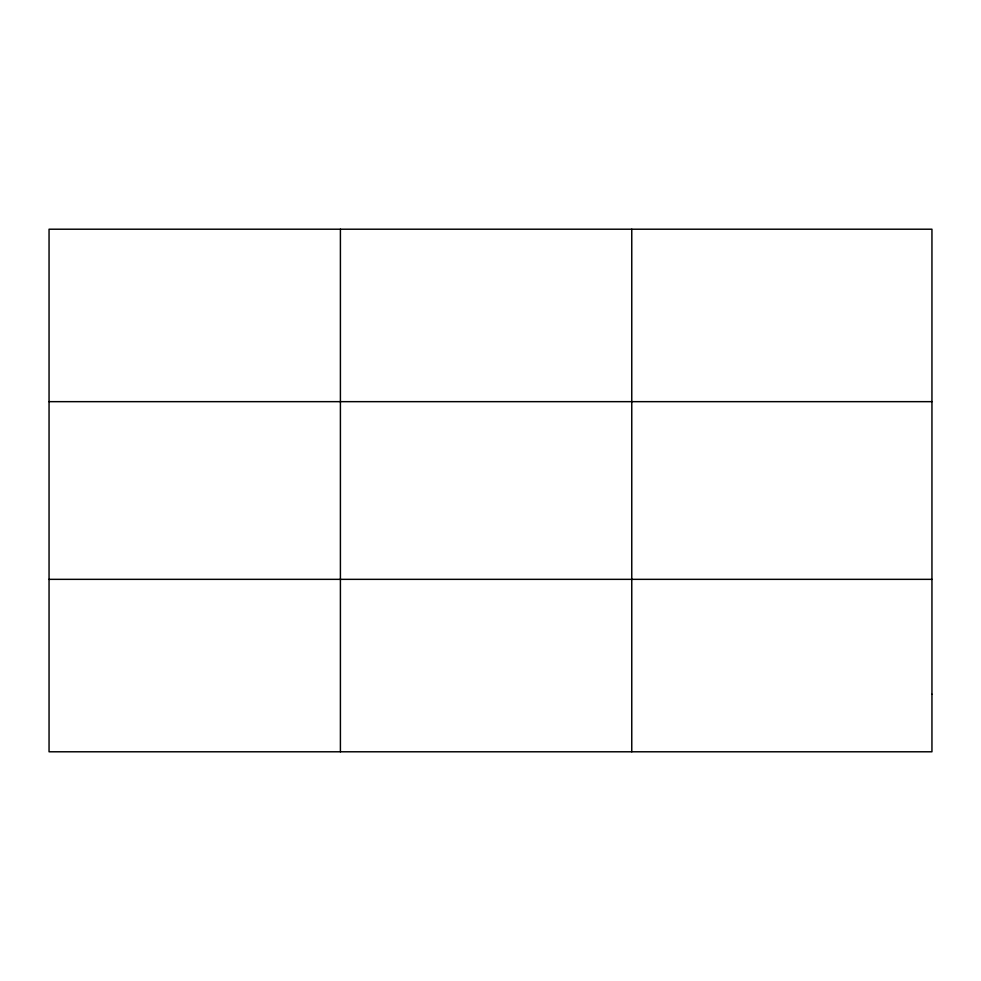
<?xml version="1.0" encoding="UTF-8"?>
<svg xmlns="http://www.w3.org/2000/svg" width="981" height="981" viewBox="0 0 981 981"><rect width="100%" height="100%" fill="white"/><g stroke="black" fill="none" stroke-linecap="round" stroke-linejoin="round"><path stroke-width="1.47" d="M340.407 229.211L340.407 751.789M631.764 229.211L631.764 751.789M49.05 401.658L931.95 401.658M49.05 579.342L931.95 579.342M931.95 694.303L931.95 751.789L49.05 751.789L49.05 229.211L931.95 229.211L931.95 694.303"/></g></svg>
